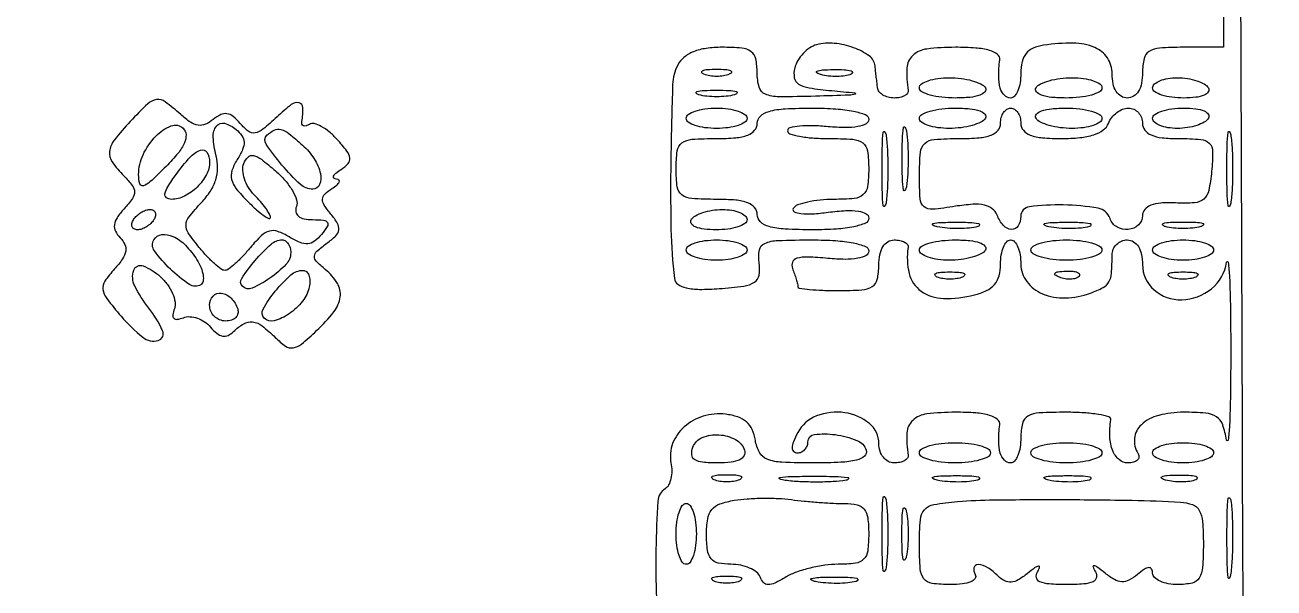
# Model space of a CAD drawing. Extents: x 23 to 255, y 40 to 184.
# Drawn here: x 84.92 to 95.34, y 161.9 to 166.59 of the extents above; entities that cross this region are included whole.
import ezdxf

# ---------------------------------------------------------------- set-up
doc = ezdxf.new("R2010")
doc.units = 0
doc.header["$MEASUREMENT"] = 0

msp = doc.modelspace()

# ---------------------------------------------------------------- linework, layer by layer
for points in [[(207.919475, 175.632891, 0.000007), (191.762556, 175.634099, 0.00002), (173.0434, 175.634494, 0.000013), (151.49745, 175.633531), (95.9364, 175.6296), (95.9364, 167.4234), (95.9364, 159.2172)], [(95.69618, 156.092772, 0.000016), (95.717608, 153.083264, 0.196413)], [(95.746477, 161.700108, 0.000177), (95.72845, 163.643763, 0.000183), (95.706066, 165.883646, 0.000178), (95.681864, 168.1425, 0.001636), (95.658171, 169.794553, 0.988867), (95.645104, 169.794469, 0.00195), (95.643508, 167.978635, 0.00017), (95.659018, 163.3626, 0.000318), (95.676122, 159.418744, 0.000529)], [(95.08733, 161.415864, -0.001005), (95.077295, 163.21455), (95.061066, 167.7618)], [(94.9212, 167.040313), (94.9212, 166.4082), (94.5828, 166.4082, 0.016149), (94.386397, 166.401855, 0.124134), (94.29939, 166.373831, 0.201266), (94.257239, 166.314156, 0.05449), (94.2444, 166.1967, -0.04716), (94.236056, 166.10843, -0.088208), (94.21056, 166.0416, -0.118484), (94.16995, 166.000244, -0.140575), (94.1175, 165.9852, -0.13808), (94.065776, 165.999762, -0.115567), (94.025061, 166.039956, -0.089077), (93.999176, 166.104012, -0.051633), (93.9906, 166.186838, 0.145899), (93.951066, 166.319438, 0.150126), (93.845725, 166.40696, 0.097698), (93.668435, 166.442983, 0.038776), (93.41955, 166.425074, 0.063955), (93.331397, 166.400003, 0.121497), (93.272876, 166.355825, 0.115968), (93.239951, 166.287918, 0.055193), (93.2292, 166.190816, -0.039255), (93.223009, 166.112082, -0.058415), (93.204349, 166.0456, -0.076815), (93.176982, 166.000322, -0.221993), (93.1446, 165.9852, -0.205926), (93.092206, 166.007734, -0.120416), (93.057758, 166.068069, -0.072238), (93.044306, 166.167213, -0.029953), (93.053685, 166.30245, 0.26628), (93.034624, 166.348644, 0.095553), (92.968728, 166.381987, 0.05201), (92.853596, 166.402222, 0.017515), (92.683009, 166.4082, 0.02957), (92.444867, 166.394104, 0.156492), (92.327507, 166.340464, 0.197989), (92.278532, 166.236622, 0.051641), (92.288582, 166.04865, -0.204797), (92.282477, 166.024482, -0.105904), (92.25838, 166.003838, -0.075993), (92.219548, 165.989855, -0.048526), (92.1717, 165.9852, -0.063837), (92.122396, 165.991521, -0.0743), (92.07897, 166.010051, -0.086036), (92.047887, 166.037496, -0.138752), (92.034225, 166.0698, -0.001401), (92.029416, 166.109171, -0.000738), (92.02365, 166.158108, -0.000734), (92.017893, 166.208244, -0.001131), (92.013075, 166.251624, 0.211992), (91.964152, 166.335865, 0.069381), (91.834414, 166.404785, 0.063528), (91.672869, 166.441401, 0.088174), (91.525223, 166.429581, 0.083923), (91.468018, 166.403812, 0.056274), (91.413175, 166.357326, 0.055071), (91.368808, 166.298382, 0.069967), (91.342598, 166.235599, 0.107844), (91.339265, 166.154195, 0.215437), (91.37482, 166.102037, 0.099497), (91.463663, 166.069632, 0.015131), (91.652026, 166.046701, -0.003057), (91.845268, 166.027898, -0.803515), (91.846405, 166.017961, -0.074179), (91.799052, 166.009204, -0.001103), (91.51605, 165.99998, -0.007481), (91.209698, 165.995258, -0.096483), (91.097917, 166.016979, -0.232913), (91.046218, 166.074883, -0.067896), (91.0296, 166.1967, 0.050525), (91.017944, 166.311756, 0.188131), (90.979138, 166.371789, 0.135166), (90.900656, 166.401002, 0.02191), (90.736477, 166.4082, 0.034647), (90.604059, 166.399013, 0.060633), (90.497973, 166.370832, 0.075633), (90.418801, 166.324258, 0.102849), (90.366631, 166.26015, 0.111612), (90.324233, 166.098041, 0.004545), (90.30938, 165.489883, 0.008588), (90.31049, 164.889137, 0.025561), (90.339323, 164.478686, 0.213923), (90.368033, 164.431085, 0.096182), (90.436285, 164.401031, 0.055196), (90.548217, 164.388358, 0.018674), (90.71235, 164.394086, 0.014262), (90.917667, 164.414841, 0.112169), (91.007009, 164.447725, 0.214296), (91.0448, 164.506361, 0.072241), (91.045432, 164.61045, -0.084113), (91.048595, 164.717035, -0.246945), (91.093429, 164.772285, -0.093645), (91.201672, 164.796279, -0.00785), (91.489582, 164.8008, -0.015562), (91.684005, 164.794747, -0.033474), (91.832579, 164.775449, -0.042298), (91.933284, 164.746421, -0.310874), (91.9602, 164.707314, -0.281348), (91.937696, 164.670486, -0.074202), (91.869411, 164.64743, -0.047552), (91.762521, 164.638595, -0.02063), (91.619939, 164.646277, 0.013658), (91.450478, 164.657778, 0.078309), (91.361302, 164.647401, 0.227908), (91.324767, 164.615337, 0.194584), (91.323839, 164.563644, -0.009367), (91.340746, 164.51699, -0.010865), (91.355028, 164.471974, -0.009965), (91.365492, 164.433499, -0.061484), (91.368, 164.413181, 0.372458), (91.380178, 164.399101, 0.010115), (91.467405, 164.388193, 0.016236), (91.576653, 164.380346, 0.00981), (91.7064, 164.3778, 0.016149), (91.902803, 164.384145, 0.124134), (91.98981, 164.412169, 0.201266), (92.031961, 164.471844, 0.05449), (92.0448, 164.5893, -0.04716), (92.053144, 164.67757, -0.088208), (92.07864, 164.7444, -0.118484), (92.11925, 164.785756, -0.140575), (92.1717, 164.8008, -0.048526), (92.219548, 164.796145, -0.075993), (92.25838, 164.782162, -0.105904), (92.282477, 164.761518, -0.204797), (92.288582, 164.73735, 0.100417), (92.298039, 164.520392, 0.178169), (92.397299, 164.374165, 0.150923), (92.582715, 164.312265, 0.067234), (92.841305, 164.341254, 0.050503), (92.943475, 164.378182, 0.104989), (93.010252, 164.429682, 0.112718), (93.047498, 164.501202, 0.064), (93.06, 164.598471, -0.039913), (93.066194, 164.675943, -0.059187), (93.084851, 164.741366, -0.077842), (93.112226, 164.785874, -0.219427), (93.1446, 164.8008, -0.219427), (93.176974, 164.785874, -0.077842), (93.204349, 164.741366, -0.059187), (93.223006, 164.675943, -0.039913), (93.2292, 164.598471, 0.164992), (93.278458, 164.45326, 0.131249), (93.410423, 164.351744, 0.106172), (93.601045, 164.316435, 0.08166), (93.809366, 164.356792, 0.031451), (93.915938, 164.404026, 0.143856), (93.964231, 164.450464, 0.113905), (93.985602, 164.521463, 0.016389), (93.9906, 164.6739, -0.099038), (94.000288, 164.72233, -0.097945), (94.027877, 164.763523, -0.097945), (94.06907, 164.791112, -0.099038), (94.1175, 164.8008, -0.139121), (94.16954, 164.786035, -0.116855), (94.210208, 164.74535, -0.088745), (94.235924, 164.680121, -0.049666), (94.2444, 164.595001, 0.217119), (94.340703, 164.383681, 0.188015), (94.571788, 164.300921, 0.166275), (94.819764, 164.393503, 0.185237), (94.945595, 164.614491, -0.86507), (94.958724, 164.614401, -0.022702), (94.97021, 164.490157, -0.008372), (94.978062, 164.228938, -0.003326), (94.980448, 163.8702, -0.003361), (94.978038, 163.511684, -0.008533), (94.970096, 163.25143, -0.023978), (94.958461, 163.129996, -0.862917), (94.945205, 163.12995, 0.046183), (94.913384, 163.258509, 0.166723), (94.862033, 163.323948, 0.123653), (94.771302, 163.354922, 0.020734), (94.586232, 163.3626, 0.062243), (94.379467, 163.33676, 0.123311), (94.234874, 163.258886, 0.183618), (94.177446, 163.14532, 0.166147), (94.206818, 163.016566, -0.158514), (94.213932, 162.987393, -0.191218), (94.201669, 162.962209, -0.126632), (94.169583, 162.945181, -0.059057), (94.122493, 162.9396, -0.180926), (94.048855, 162.967148, -0.120305), (93.99625, 163.041559, -0.084845), (93.972086, 163.156831, -0.048526), (93.980582, 163.29915, 0.380531), (93.964641, 163.323985, 0.025863), (93.875826, 163.343962, 0.026697), (93.755158, 163.35804, 0.015692), (93.6099, 163.3626, 0.012699), (93.383182, 163.356841, 0.114574), (93.28842, 163.3297, 0.210352), (93.243211, 163.270112, 0.058662), (93.2292, 163.1511, -0.038131), (93.223014, 163.070108, -0.057076), (93.204349, 163.001728, -0.074992), (93.176996, 162.955068, -0.226478), (93.1446, 162.9396, -0.205926), (93.092206, 162.962134, -0.120416), (93.057758, 163.022469, -0.072238), (93.044306, 163.121613, -0.029953), (93.053685, 163.25685, 0.26628), (93.034624, 163.303044, 0.095553), (92.968728, 163.336387, 0.05201), (92.853596, 163.356622, 0.017515), (92.683009, 163.3626, 0.02957), (92.444867, 163.348504, 0.156492), (92.327507, 163.294864, 0.197989), (92.278532, 163.191022, 0.051641), (92.288582, 163.00305, -0.204797), (92.282477, 162.978882, -0.105904), (92.25838, 162.958238, -0.075993), (92.219548, 162.944255, -0.048526), (92.1717, 162.9396, -0.125389), (92.123304, 162.951931, -0.100779), (92.082077, 162.986644, -0.090193), (92.054368, 163.038569, -0.077727), (92.0448, 163.099749, 0.223254), (91.965278, 163.26897, 0.139568), (91.761177, 163.358857, 0.126527), (91.524898, 163.331752, 0.180283), (91.368, 163.1934, 0.0247), (91.331903, 163.117123, 0.094032), (91.321223, 163.065781, 0.214004), (91.333782, 163.036409, 0.188457), (91.365023, 163.0242, 0.102118), (91.398442, 163.031097, 0.098618), (91.426874, 163.050702, 0.09719), (91.445924, 163.079984, 0.096042), (91.4526, 163.114419, -0.378725), (91.508107, 163.17719, -0.065986), (91.679995, 163.175624, -0.058139), (91.861506, 163.127913, -0.223708), (91.939576, 163.04535, -0.309653), (91.925606, 162.997366, -0.112142), (91.858799, 162.96397, -0.048159), (91.726727, 162.944824, -0.011931), (91.507834, 162.9396, -0.010249), (91.23549, 162.945183, -0.081967), (91.112948, 162.970606, -0.177061), (91.048665, 163.02683, -0.090397), (91.014334, 163.12995, 0.071661), (90.988709, 163.217688, 0.107636), (90.941151, 163.28134, 0.098228), (90.867865, 163.323188, 0.051941), (90.765286, 163.346043, 0.102122), (90.57975, 163.329655, 0.109576), (90.421105, 163.240932, 0.119828), (90.324453, 163.100886, 0.139855), (90.310349, 162.940385, -0.047939), (90.316724, 162.873083, -0.053783), (90.309661, 162.808431, -0.061183), (90.29111, 162.755736, -0.140034), (90.263, 162.724886, 0.243048), (90.200611, 162.620893, 0.012581), (90.185142, 162.217871, 0.011311), (90.188941, 161.814524, 0.40486)]]:
    msp.add_lwpolyline(points, format="xyb")
for points in [[(90.79695, 166.182971, -0.057986), (90.748727, 166.169745, -0.037979), (90.6912, 166.165369, -0.037979), (90.633673, 166.169745, -0.057986), (90.58545, 166.182971, -0.174857), (90.567736, 166.198815, -0.447206), (90.572892, 166.213107, -0.078554), (90.615784, 166.223003, -0.017491), (90.6912, 166.225642, -0.017491), (90.766616, 166.223003, -0.078554), (90.809508, 166.213107, -0.447206), (90.814664, 166.198815, -0.174857)], [(91.81376, 166.183508, -0.06278), (91.763174, 166.170101, -0.030339), (91.696249, 166.165206, -0.029507), (91.624899, 166.168537, -0.037336), (91.55996, 166.180373, -0.087174), (91.527332, 166.195291, -0.597527), (91.528816, 166.208837, -0.080377), (91.57373, 166.219072, -0.012823), (91.6641, 166.222507, -0.014395), (91.755478, 166.221005, -0.052471), (91.812755, 166.212344, -0.333666), (91.823656, 166.198635, -0.31318)], [(92.9331, 166.0698, -0.336396), (92.929881, 166.03617, -0.125298), (92.88756, 166.00862, -0.059005), (92.80335, 165.990681, -0.023007), (92.684293, 165.9852, -0.02657), (92.568919, 165.991335, -0.04194), (92.471646, 166.010051, -0.051215), (92.40304, 166.037156, -0.280045), (92.3832, 166.0698, -0.251914), (92.400681, 166.102295, -0.064068), (92.456287, 166.129549, -0.049716), (92.536697, 166.148241, -0.032276), (92.632007, 166.1544, -0.031397), (92.731085, 166.148172, -0.037109), (92.823086, 166.129549, -0.040338), (92.89637, 166.10242, -0.146547)], [(93.906, 166.0698, -0.280045), (93.88616, 166.037156, -0.051215), (93.817554, 166.010051, -0.04194), (93.720281, 165.991335, -0.02657), (93.604907, 165.9852, -0.023007), (93.48585, 165.990681, -0.059005), (93.40164, 166.00862, -0.125298), (93.359319, 166.03617, -0.336396), (93.3561, 166.0698, -0.146547), (93.39283, 166.10242, -0.040338), (93.466114, 166.129549, -0.037109), (93.558115, 166.148172, -0.031397), (93.657193, 166.1544, -0.032276), (93.752503, 166.148241, -0.049716), (93.832913, 166.129549, -0.064068), (93.888519, 166.102295, -0.251914)], [(94.7943, 166.0698, -0.297719), (94.793466, 166.036656, -0.145541), (94.759105, 166.008991, -0.069343), (94.688017, 165.990813, -0.027979), (94.587793, 165.9852, -0.031003), (94.48865, 165.991353, -0.048032), (94.40502, 166.010051, -0.061379), (94.346971, 166.037277, -0.257909), (94.329, 166.0698, -0.222681), (94.344175, 166.102184, -0.076538), (94.389661, 166.129549, -0.058208), (94.456431, 166.14821, -0.039081), (94.535507, 166.1544, -0.037634), (94.618388, 166.148153, -0.041396), (94.696712, 166.129549, -0.045439), (94.759896, 166.102329, -0.130646)], [(90.83925, 166.011483, -0.039571), (90.771801, 165.999452, -0.024357), (90.6912, 165.995524, -0.024357), (90.610599, 165.999452, -0.039571), (90.54315, 166.011483, -0.161593), (90.521227, 166.025722, -0.542911), (90.525569, 166.038808, -0.052887), (90.585282, 166.047828, -0.011065), (90.6912, 166.050173, -0.011065), (90.797118, 166.047828, -0.052887), (90.856831, 166.038808, -0.542911), (90.861173, 166.025722, -0.161593)], [(85.799147, 165.789397, 0.021701), (85.665429, 165.634076, 0.138707), (85.626159, 165.539012, 0.183392), (85.648205, 165.451456, 0.044024), (85.746112, 165.334602, -0.031143), (85.815979, 165.255444, -0.165654), (85.834555, 165.201659, -0.15843), (85.816837, 165.146354, -0.027827), (85.747267, 165.06031, 0.036044), (85.688709, 164.985403, 0.116097), (85.66656, 164.926608, 0.151889), (85.675789, 164.87359, 0.078053), (85.715876, 164.818564, -0.089581), (85.754752, 164.762549, -0.153647), (85.761672, 164.706629, -0.107389), (85.73492, 164.642597, -0.031474), (85.668112, 164.558726, 0.035492), (85.58755, 164.455905, 0.184809), (85.571547, 164.386987, 0.129667), (85.603165, 164.311197, 0.014312), (85.722672, 164.163938, 0.044438), (85.903619, 163.987912, 0.245933), (86.03243, 163.961734, 0.459871), (86.069495, 164.043209, 0.057912), (85.954173, 164.230957, -0.051567), (85.836559, 164.417113, -0.204767), (85.829092, 164.549187, -0.425624), (85.907123, 164.583896, -0.087546), (86.049582, 164.494399, -0.050664), (86.108797, 164.42876, -0.055163), (86.151672, 164.354317, -0.062216), (86.172914, 164.282622, -0.133329), (86.167124, 164.225669, 0.054258), (86.153869, 164.175437, 0.240958), (86.163273, 164.147371, 0.236849), (86.191727, 164.138274, 0.052732), (86.242555, 164.151852, -0.10612), (86.296848, 164.160333, -0.069902), (86.359073, 164.147974, -0.065641), (86.419449, 164.117553, -0.070176), (86.468349, 164.073086, 0.048744), (86.520591, 164.021336, 0.123576), (86.568647, 163.998868, 0.154256), (86.614708, 164.004173, 0.091413), (86.660655, 164.035815, -0.063306), (86.745944, 164.101865, -0.169787), (86.820218, 164.116623, -0.130525), (86.90044, 164.082725, -0.031513), (87.009545, 163.986569, 0.04321), (87.095353, 163.914436, 0.196678), (87.157684, 163.900218, 0.132272), (87.227045, 163.931789, 0.016008), (87.353988, 164.043616, 0.037809), (87.497321, 164.20027, 0.131808), (87.550658, 164.325257, 0.17618), (87.526873, 164.438205, 0.08061), (87.426461, 164.55334, -0.026628), (87.352542, 164.621648, -0.210214), (87.336606, 164.664347, -0.199382), (87.356925, 164.706325, -0.023759), (87.439014, 164.772555, 0.035777), (87.513497, 164.83566, 0.165679), (87.538592, 164.885309, 0.171048), (87.527755, 164.938993, 0.0387), (87.473243, 165.016104, -0.029251), (87.417412, 165.092, -0.15526), (87.403944, 165.141101, -0.194053), (87.422694, 165.182673, -0.049936), (87.48184, 165.228952, 0.030341), (87.523222, 165.258798, 0.113205), (87.54277, 165.283994, 0.334206), (87.539271, 165.300354, 0.172798), (87.5187, 165.3084, -0.179273), (87.498436, 165.316621, -0.331392), (87.49524, 165.333183, -0.109975), (87.515464, 165.358792, -0.029829), (87.557636, 165.389131, 0.064804), (87.61647, 165.438028, 0.222778), (87.631209, 165.484113, 0.133248), (87.60737, 165.541492, 0.019215), (87.52518, 165.63964, 0.035386), (87.459929, 165.702218, 0.048999), (87.392864, 165.74769, 0.059351), (87.333654, 165.771294, 0.206449), (87.293797, 165.765417, -0.06156), (87.265745, 165.75253, -0.16608), (87.244112, 165.752996, -0.234561), (87.231965, 165.765793, -0.118182), (87.230522, 165.788562, 0.045485), (87.240082, 165.906195, 0.357342), (87.207385, 165.945314, 0.215463), (87.142927, 165.929795, 0.023378), (87.023798, 165.827929, -0.01665), (86.906158, 165.724565, -0.127521), (86.839991, 165.693905, -0.210561), (86.783907, 165.707321, -0.057113), (86.716473, 165.771925, 0.045062), (86.657355, 165.831353, 0.138602), (86.6061, 165.854395, 0.152616), (86.553486, 165.846128, 0.058562), (86.490688, 165.805367, -0.071977), (86.42568, 165.765598, -0.140087), (86.365838, 165.75796, -0.110804), (86.301463, 165.783087, -0.035698), (86.220302, 165.846624, 0.023628), (86.090734, 165.953195, 0.196503), (86.018591, 165.971847, 0.157753), (85.945471, 165.936708, 0.013926)], [(91.9602, 165.807114, -0.280733), (91.937775, 165.770322, -0.074408), (91.869792, 165.747226, -0.04774), (91.763442, 165.738319, -0.020808), (91.6218, 165.7459, 0.018125), (91.492063, 165.753541, 0.030261), (91.382805, 165.749396, 0.031602), (91.30237, 165.736283, 0.349806), (91.2834, 165.712486, 0.325612), (91.302071, 165.686855, 0.029992), (91.382805, 165.666095, 0.029671), (91.492085, 165.651542, 0.018271), (91.6218, 165.6468, -0.015744), (91.828086, 165.640303, -0.14616), (91.91085, 165.609787, -0.200505), (91.949986, 165.543227, -0.033956), (91.9602, 165.393, -0.031897), (91.950828, 165.246247, -0.183574), (91.914791, 165.178789, -0.158351), (91.83971, 165.146785, -0.022216), (91.669093, 165.1392, 0.024396), (91.554169, 165.133589, 0.031235), (91.449601, 165.116713, 0.032417), (91.36701, 165.092312, 0.167835), (91.330674, 165.062648, 0.449898), (91.338555, 165.036426, 0.081847), (91.394019, 165.021078, 0.041899), (91.491914, 165.018837, 0.018119), (91.621781, 165.031487, -0.018708), (91.769781, 165.045727, -0.051596), (91.874317, 165.041062, -0.091191), (91.937837, 165.019336, -0.271208), (91.9602, 164.981139, -0.303451), (91.933107, 164.940608, -0.047383), (91.836259, 164.910902, -0.035275), (91.690164, 164.891444, -0.015473), (91.4949, 164.8854, -0.01212), (91.262425, 164.891036, -0.054498), (91.1283, 164.912318, -0.118311), (91.056397, 164.951765, -0.211442), (91.0296, 165.0123, 0.176579), (91.00848, 165.070238, 0.128937), (90.95205, 165.110119, 0.069535), (90.85094, 165.132721, 0.020272), (90.6912, 165.1392, -0.015744), (90.484914, 165.145697, -0.14616), (90.40215, 165.176212, -0.200505), (90.363014, 165.242773, -0.033956), (90.3528, 165.393, -0.033956), (90.363014, 165.543227, -0.200505), (90.40215, 165.609787, -0.14616), (90.484914, 165.640303, -0.015744), (90.6912, 165.6468, 0.020272), (90.85094, 165.653279, 0.069535), (90.95205, 165.675881, 0.128937), (91.00848, 165.715762, 0.176579), (91.0296, 165.7737, -0.211442), (91.056397, 165.834235, -0.118311), (91.1283, 165.873682, -0.054498), (91.262425, 165.894964, -0.01212), (91.4949, 165.9006, -0.015812), (91.6868, 165.89453, -0.033772), (91.833782, 165.875201, -0.042728), (91.93345, 165.846143, -0.309805)], [(90.945, 165.816, -0.254951), (90.927271, 165.783491, -0.06271), (90.870446, 165.756251, -0.048861), (90.788427, 165.737556, -0.031626), (90.6912, 165.7314, -0.031626), (90.593973, 165.737556, -0.048861), (90.511954, 165.756251, -0.06271), (90.455129, 165.783491, -0.254951), (90.4374, 165.816, -0.254951), (90.455129, 165.848509, -0.06271), (90.511954, 165.875749, -0.048861), (90.593973, 165.894444, -0.031626), (90.6912, 165.9006, -0.031626), (90.788427, 165.894444, -0.048861), (90.870446, 165.875749, -0.06271), (90.927271, 165.848509, -0.254951)], [(92.9331, 165.816, -0.146547), (92.89637, 165.78338, -0.040338), (92.823086, 165.756251, -0.037109), (92.731085, 165.737628, -0.031397), (92.632007, 165.7314, -0.032276), (92.536697, 165.737559, -0.049716), (92.456287, 165.756251, -0.064068), (92.400681, 165.783505, -0.251914), (92.3832, 165.816, -0.280045), (92.40304, 165.848644, -0.051215), (92.471646, 165.875749, -0.04194), (92.568919, 165.894465, -0.02657), (92.684293, 165.9006, -0.023007), (92.80335, 165.895119, -0.059005), (92.88756, 165.87718, -0.125298), (92.929881, 165.84963, -0.336396)], [(93.2292, 165.7737, 0.177345), (93.250443, 165.715691, 0.128833), (93.307193, 165.67582, 0.069159), (93.409002, 165.653255, 0.020006), (93.570255, 165.6468, 0.02532), (93.72217, 165.654498, 0.053428), (93.837496, 165.678839, 0.074685), (93.917106, 165.718665, 0.148946), (93.960006, 165.7737, -0.074185), (93.98743, 165.822212, -0.064359), (94.029016, 165.863323, -0.06686), (94.07786, 165.891133, -0.096313), (94.126551, 165.9006, -0.106859), (94.171515, 165.89088, -0.099462), (94.209782, 165.863323, -0.095925), (94.235437, 165.822145, -0.091732), (94.2444, 165.7737, 0.165853), (94.263781, 165.71688, 0.129449), (94.315793, 165.676853, 0.075032), (94.407122, 165.653664, 0.024723), (94.54586, 165.6468, -0.018096), (94.731639, 165.640074, -0.180168), (94.8013, 165.60822, -0.199988), (94.829262, 165.540316, -0.022999), (94.82081, 165.37185, -0.027067), (94.796755, 165.212947, -0.163959), (94.755274, 165.14205, -0.164575), (94.679433, 165.110862, -0.027323), (94.51935, 165.109374, 0.027908), (94.397078, 165.108095, 0.075369), (94.312506, 165.089474, 0.126203), (94.2629, 165.05419, 0.177186), (94.2444, 165.003624, -0.20851), (94.210429, 164.925703, -0.16636), (94.125872, 164.888061, -0.153972), (94.030979, 164.908923, -0.183803), (93.973367, 164.9794, 0.276998), (93.873681, 165.064841, 0.036249), (93.583778, 165.092667, 0.0373), (93.30099, 165.078135, 0.377799), (93.2292, 164.996685, -0.136931), (93.207181, 164.917792, -0.2773), (93.152182, 164.888777, -0.198765), (93.083727, 164.921673, -0.091253), (93.031172, 165.007699, 0.138099), (92.9914, 165.06102, 0.112196), (92.926409, 165.090984, 0.06947), (92.827948, 165.097871, 0.023002), (92.683721, 165.081229, -0.016242), (92.490349, 165.056264, -0.204297), (92.421684, 165.078042, -0.201995), (92.389438, 165.142805, -0.015841), (92.3832, 165.339631, -0.020736), (92.391205, 165.532583, -0.189938), (92.42765, 165.606452, -0.169965), (92.506839, 165.639965, -0.01591), (92.7216, 165.6468, 0.020272), (92.88134, 165.653279, 0.069535), (92.98245, 165.675881, 0.128937), (93.03888, 165.715762, 0.176579), (93.06, 165.7737, -0.064853), (93.066319, 165.822214, -0.082425), (93.084851, 165.863323, -0.098894), (93.112337, 165.890823, -0.148195), (93.1446, 165.9006, -0.148195), (93.176863, 165.890823, -0.098894), (93.204349, 165.863323, -0.082425), (93.222881, 165.822214, -0.064853)], [(93.906, 165.816, -0.251914), (93.888519, 165.783505, -0.064068), (93.832913, 165.756251, -0.049716), (93.752503, 165.737559, -0.032276), (93.657193, 165.7314, -0.031397), (93.558115, 165.737628, -0.037109), (93.466114, 165.756251, -0.040338), (93.39283, 165.78338, -0.146547), (93.3561, 165.816, -0.336396), (93.359319, 165.84963, -0.125298), (93.40164, 165.87718, -0.059005), (93.48585, 165.895119, -0.023007), (93.604907, 165.9006, -0.02657), (93.720281, 165.894465, -0.04194), (93.817554, 165.875749, -0.051215), (93.88616, 165.848644, -0.280045)], [(94.7943, 165.816, -0.130646), (94.759896, 165.783471, -0.045439), (94.696712, 165.756251, -0.041396), (94.618388, 165.737647, -0.037634), (94.535507, 165.7314, -0.039081), (94.456431, 165.73759, -0.058208), (94.389661, 165.756251, -0.076538), (94.344175, 165.783616, -0.222681), (94.329, 165.816, -0.257909), (94.346971, 165.848523, -0.061379), (94.40502, 165.875749, -0.048032), (94.48865, 165.894447, -0.031003), (94.587793, 165.9006, -0.027979), (94.688017, 165.894987, -0.069343), (94.759105, 165.876809, -0.145541), (94.793466, 165.849144, -0.297719)], [(86.098574, 165.414919, -0.007549), (85.963886, 165.284238, -0.116372), (85.908311, 165.252159, -0.427112), (85.878591, 165.268999, -0.062071), (85.869, 165.345961, -0.110458), (85.906017, 165.511479, -0.081606), (86.012773, 165.666557, -0.105893), (86.14026, 165.752666, -0.300714), (86.240395, 165.732245, -0.185426), (86.26435, 165.678416, -0.118631), (86.251666, 165.610311, -0.068146), (86.198048, 165.524097, -0.02324)], [(86.691457, 165.47134, 0.058787), (86.648017, 165.379261, 0.143663), (86.645197, 165.305071, 0.108786), (86.683735, 165.228082, 0.026152), (86.779846, 165.121354, 0.013713), (86.852413, 165.052662, 0.028523), (86.913295, 165.004078, 0.044011), (86.955836, 164.979237, 0.549994), (86.9688, 164.987457, 0.132773), (86.960871, 165.016791, 0.022436), (86.929109, 165.066032, 0.02316), (86.885415, 165.121864, 0.018763), (86.833683, 165.177631, -0.059268), (86.785612, 165.238682, -0.057033), (86.752464, 165.310081, -0.06176), (86.738363, 165.380601, -0.110546), (86.746931, 165.438786, -0.108051), (86.782378, 165.492693, -0.256277), (86.827155, 165.505186, -0.107238), (86.892995, 165.473923, -0.014683), (87.011345, 165.376971, -0.036007), (87.090944, 165.297008, -0.045471), (87.15158, 165.212117, -0.052318), (87.186623, 165.134653, -0.17338), (87.185352, 165.079559, 0.135952), (87.181002, 165.034456, 0.18054), (87.201708, 164.999222, 0.12198), (87.248894, 164.977038, 0.049221), (87.320214, 164.97, -0.022786), (87.412346, 164.965799, -0.237867), (87.443499, 164.946347, -0.286369), (87.443087, 164.912725, -0.030676), (87.394944, 164.846889, -0.056526), (87.335264, 164.789579, -0.144477), (87.279826, 164.76838, -0.122003), (87.215616, 164.779041, -0.034884), (87.125276, 164.825739, 0.04949), (87.02999, 164.871523, 0.155143), (86.959857, 164.874413, 0.126634), (86.892253, 164.835834, 0.028368), (86.801679, 164.73735, -0.016743), (86.737699, 164.664452, -0.022258), (86.674549, 164.602915, -0.020374), (86.619046, 164.557366, -0.163039), (86.5881, 164.547, -0.163429), (86.557192, 164.55738, -0.020497), (86.501905, 164.602915, -0.022359), (86.439034, 164.664452, -0.016818), (86.375385, 164.73735, -0.020571), (86.283523, 164.85996, -0.163826), (86.264436, 164.927068, -0.158204), (86.289454, 164.99324, -0.018832), (86.393321, 165.113366, 0.043912), (86.467846, 165.208831, 0.067907), (86.512291, 165.303373, 0.073857), (86.527573, 165.400283, 0.063802), (86.515387, 165.502657, -0.046362), (86.491224, 165.659097, -0.178828), (86.519183, 165.751664, -0.309642), (86.586205, 165.774098, -0.104165), (86.682277, 165.723451, -0.067209), (86.731189, 165.670297, -0.1443), (86.748707, 165.617964, -0.114746), (86.736716, 165.55631, -0.034428)], [(87.237089, 165.591388, -0.065529), (87.333308, 165.478158, -0.086871), (87.385894, 165.353845, -0.15234), (87.378988, 165.26253, -0.30741), (87.321947, 165.2238, -0.189599), (87.218921, 165.264324, -0.029449), (87.064718, 165.425783, -0.027112), (86.932711, 165.599671, -0.359517), (86.939826, 165.674226, -0.082888), (87.000205, 165.717331, -0.183617), (87.055681, 165.722417, -0.100275), (87.123288, 165.687934, -0.016008)], [(92.105999, 165.11805, -0.108536), (92.093556, 165.08284, -0.707215), (92.081901, 165.0854, -0.025693), (92.07392, 165.195919, -0.005179), (92.071878, 165.393, -0.005179), (92.07392, 165.590081, -0.025693), (92.081901, 165.7006, -0.707215), (92.093556, 165.70316, -0.108536), (92.105999, 165.66795, -0.019375), (92.116631, 165.542762, -0.011494), (92.120074, 165.393, -0.011494), (92.116631, 165.243238, -0.019375)], [(92.274595, 165.24495, -0.124239), (92.261721, 165.21429, -0.664672), (92.249704, 165.217323, -0.03126), (92.241464, 165.310886, -0.006336), (92.239352, 165.4776, -0.006336), (92.241464, 165.644314, -0.03126), (92.249704, 165.737877, -0.664672), (92.261721, 165.74091, -0.124239), (92.274595, 165.71025, -0.023547), (92.285573, 165.604312, -0.014044), (92.289133, 165.4776, -0.014044), (92.285573, 165.350888, -0.023547)], [(94.982399, 165.11805, -0.108536), (94.969956, 165.08284, -0.707215), (94.958301, 165.0854, -0.025693), (94.95032, 165.195919, -0.005179), (94.948278, 165.393, -0.005179), (94.95032, 165.590081, -0.025693), (94.958301, 165.7006, -0.707215), (94.969956, 165.70316, -0.108536), (94.982399, 165.66795, -0.019375), (94.993031, 165.542762, -0.011494), (94.996474, 165.393, -0.011494), (94.993031, 165.243238, -0.019375)], [(86.4612, 165.45222, -0.123208), (86.434635, 165.34605, -0.07547), (86.357044, 165.242058, -0.075215), (86.25174, 165.165443, -0.120284), (86.14423, 165.1392, -0.15613), (86.10175, 165.152796, -0.290693), (86.088667, 165.185037, -0.096672), (86.112067, 165.244825, -0.01584), (86.1823, 165.348041, -0.025918), (86.297921, 165.490733, -0.120707), (86.384827, 165.5499, -0.355553), (86.438219, 165.531866, -0.141388)], [(85.9959, 164.97, -0.064269), (85.969627, 164.937638, -0.051777), (85.934122, 164.910251, -0.053414), (85.895242, 164.891621, -0.085235), (85.859014, 164.8854, -0.117858), (85.83097, 164.892104, -0.186277), (85.814624, 164.910251, -0.154201), (85.81301, 164.93765, -0.076764), (85.8267, 164.97, -0.064269), (85.852973, 165.002362, -0.051777), (85.888478, 165.029749, -0.053414), (85.927358, 165.048379, -0.085235), (85.963586, 165.0546, -0.117858), (85.99163, 165.047896, -0.186277), (86.007976, 165.029749, -0.154201), (86.00959, 165.00235, -0.076764)], [(90.945, 164.97, -0.257909), (90.927029, 164.937477, -0.061379), (90.86898, 164.910251, -0.048032), (90.78535, 164.891553, -0.031003), (90.686207, 164.8854, -0.027979), (90.585983, 164.891013, -0.069343), (90.514895, 164.909191, -0.145541), (90.480534, 164.936856, -0.297719), (90.4797, 164.97, -0.130646), (90.514104, 165.002529, -0.045439), (90.577288, 165.029749, -0.041396), (90.655612, 165.048353, -0.037634), (90.738493, 165.0546, -0.039081), (90.817569, 165.04841, -0.058208), (90.884339, 165.029749, -0.076538), (90.929825, 165.002384, -0.222681)], [(92.870636, 164.911873, -0.041951), (92.800635, 164.899699, -0.020826), (92.710568, 164.89549, -0.020511), (92.616251, 164.898884, -0.028254), (92.532236, 164.910166, -0.082665), (92.494835, 164.924028, -0.67161), (92.49651, 164.936652, -0.053901), (92.558415, 164.945903, -0.008901), (92.6793, 164.948665, -0.009782), (92.800991, 164.946898, -0.038992), (92.875095, 164.938562, -0.417468), (92.883712, 164.925688, -0.285845)], [(93.801236, 164.911873, -0.041951), (93.731235, 164.899699, -0.020826), (93.641168, 164.89549, -0.020511), (93.546851, 164.898884, -0.028254), (93.462836, 164.910166, -0.082665), (93.425435, 164.924028, -0.67161), (93.42711, 164.936652, -0.053901), (93.489015, 164.945903, -0.008901), (93.6099, 164.948665, -0.009782), (93.731591, 164.946898, -0.038992), (93.805695, 164.938562, -0.417468), (93.814312, 164.925688, -0.285845)], [(94.73085, 164.911683, -0.039571), (94.663401, 164.899652, -0.024357), (94.5828, 164.895724, -0.024357), (94.502199, 164.899652, -0.039571), (94.43475, 164.911683, -0.161593), (94.412827, 164.925922, -0.542911), (94.417169, 164.939008, -0.052887), (94.476882, 164.948028, -0.011065), (94.5828, 164.950373, -0.011065), (94.688718, 164.948028, -0.052887), (94.748431, 164.939008, -0.542911), (94.752773, 164.925922, -0.161593)], [(86.355537, 164.633888, -0.040782), (86.389535, 164.56806, -0.060353), (86.407136, 164.505596, -0.079538), (86.406903, 164.45564, -0.21676), (86.38768, 164.426948, -0.295241), (86.292695, 164.428904, -0.042547), (86.134393, 164.556867, -0.04266), (86.000536, 164.709276, -0.306322), (85.996733, 164.802148, -0.225461), (86.062941, 164.844933, -0.143142), (86.155367, 164.830572, -0.090881), (86.26011, 164.755834, -0.05293)], [(87.138, 164.69425, -0.194442), (87.098258, 164.595918, -0.048525), (86.963699, 164.481278, -0.049072), (86.815984, 164.398535, -0.30877), (86.73548, 164.41372, -0.35743), (86.728885, 164.480233, -0.029957), (86.840895, 164.628309, -0.032083), (86.974091, 164.765219, -0.185847), (87.066512, 164.8008, -0.147307), (87.093774, 164.79259, -0.099027), (87.117, 164.769501, -0.082731), (87.132658, 164.734984, -0.065288)], [(90.945, 164.7162, -0.254951), (90.927271, 164.683691, -0.06271), (90.870446, 164.656451, -0.048861), (90.788427, 164.637756, -0.031626), (90.6912, 164.6316, -0.031626), (90.593973, 164.637756, -0.048861), (90.511954, 164.656451, -0.06271), (90.455129, 164.683691, -0.254951), (90.4374, 164.7162, -0.254951), (90.455129, 164.748709, -0.06271), (90.511954, 164.775949, -0.048861), (90.593973, 164.794644, -0.031626), (90.6912, 164.8008, -0.031626), (90.788427, 164.794644, -0.048861), (90.870446, 164.775949, -0.06271), (90.927271, 164.748709, -0.254951)], [(92.9331, 164.7162, -0.146547), (92.89637, 164.68358, -0.040338), (92.823086, 164.656451, -0.037109), (92.731085, 164.637828, -0.031397), (92.632007, 164.6316, -0.032276), (92.536697, 164.637759, -0.049716), (92.456287, 164.656451, -0.064068), (92.400681, 164.683705, -0.251914), (92.3832, 164.7162, -0.280045), (92.40304, 164.748844, -0.051215), (92.471646, 164.775949, -0.04194), (92.568919, 164.794665, -0.02657), (92.684293, 164.8008, -0.023007), (92.80335, 164.795319, -0.059005), (92.88756, 164.77738, -0.125298), (92.929881, 164.74983, -0.336396)], [(93.906, 164.7162, -0.277684), (93.886365, 164.68357, -0.052312), (93.819021, 164.656451, -0.042582), (93.723358, 164.637737, -0.027026), (93.6099, 164.6316, -0.027026), (93.496442, 164.637737, -0.042582), (93.400779, 164.656451, -0.052312), (93.333435, 164.68357, -0.277684), (93.3138, 164.7162, -0.277684), (93.333435, 164.74883, -0.052312), (93.400779, 164.775949, -0.042582), (93.496442, 164.794663, -0.027026), (93.6099, 164.8008, -0.027026), (93.723358, 164.794663, -0.042582), (93.819021, 164.775949, -0.052312), (93.886365, 164.74883, -0.277684)], [(94.8366, 164.7162, -0.254951), (94.818871, 164.683691, -0.06271), (94.762046, 164.656451, -0.048861), (94.680027, 164.637756, -0.031626), (94.5828, 164.6316, -0.031626), (94.485573, 164.637756, -0.048861), (94.403554, 164.656451, -0.06271), (94.346729, 164.683691, -0.254951), (94.329, 164.7162, -0.254951), (94.346729, 164.748709, -0.06271), (94.403554, 164.775949, -0.048861), (94.485573, 164.794644, -0.031626), (94.5828, 164.8008, -0.031626), (94.680027, 164.794644, -0.048861), (94.762046, 164.775949, -0.06271), (94.818871, 164.748709, -0.254951)], [(87.292253, 164.408018, -0.12037), (87.237451, 164.289747, -0.072801), (87.124113, 164.18375, -0.083293), (87.000913, 164.12569, -0.271273), (86.916976, 164.147624, -0.338338), (86.9068, 164.223743, -0.040871), (87.008798, 164.372421, -0.041514), (87.13956, 164.508365, -0.182446), (87.241915, 164.547, -0.193186), (87.269314, 164.536004, -0.1155), (87.28875, 164.506174, -0.083076), (87.297011, 164.461217, -0.052618)], [(92.74275, 164.490971, -0.057986), (92.694527, 164.477745, -0.037979), (92.637, 164.473369, -0.037979), (92.579473, 164.477745, -0.057986), (92.53125, 164.490971, -0.174857), (92.513536, 164.506815, -0.447206), (92.518692, 164.521107, -0.078554), (92.561584, 164.531003, -0.017491), (92.637, 164.533642, -0.017491), (92.712416, 164.531003, -0.078554), (92.755308, 164.521107, -0.447206), (92.760464, 164.506815, -0.174857)], [(93.713887, 164.495888, -0.126455), (93.686229, 164.479539, -0.060344), (93.645172, 164.472842, -0.05415), (93.598003, 164.476008, -0.051402), (93.551738, 164.489209, -0.054073), (93.516487, 164.507952, -0.470617), (93.515028, 164.52337, -0.168741), (93.539711, 164.535326, -0.018894), (93.60285, 164.540321, -0.028489), (93.661747, 164.539391, -0.077125), (93.702354, 164.530024, -0.208169), (93.717797, 164.514403, -0.296942)], [(94.68855, 164.490971, -0.057986), (94.640327, 164.477745, -0.037979), (94.5828, 164.473369, -0.037979), (94.525273, 164.477745, -0.057986), (94.47705, 164.490971, -0.174857), (94.459336, 164.506815, -0.447206), (94.464492, 164.521107, -0.078554), (94.507384, 164.531003, -0.017491), (94.5828, 164.533642, -0.017491), (94.658216, 164.531003, -0.078554), (94.701108, 164.521107, -0.447206), (94.706264, 164.506815, -0.174857)], [(86.695613, 164.224462, -0.134046), (86.697726, 164.186243, -0.144529), (86.679915, 164.153511, -0.119977), (86.643819, 164.131549, -0.077096), (86.59515, 164.124, -0.099038), (86.54403, 164.134226, -0.097945), (86.500548, 164.163348, -0.097945), (86.471426, 164.20683, -0.099038), (86.4612, 164.25795, -0.190724), (86.490554, 164.332105, -0.244413), (86.558798, 164.356056, -0.165501), (86.6408, 164.314409, -0.113253)], [(90.924273, 163.04535, -0.206257), (90.920295, 163.000592, -0.159623), (90.884398, 162.96656, -0.082695), (90.811436, 162.945804, -0.028042), (90.700905, 162.9396, -0.022193), (90.573334, 162.945265, -0.119324), (90.507973, 162.967382, -0.238991), (90.483691, 163.008092, -0.10919), (90.493123, 163.070973, -0.207252), (90.571859, 163.151343, -0.112044), (90.710982, 163.174337, -0.109209), (90.849122, 163.135076, -0.191849)], [(92.9754, 163.0242, -0.277684), (92.955765, 162.99157, -0.052312), (92.888421, 162.964451, -0.042582), (92.792758, 162.945737, -0.027026), (92.6793, 162.9396, -0.027026), (92.565842, 162.945737, -0.042582), (92.470179, 162.964451, -0.052312), (92.402835, 162.99157, -0.277684), (92.3832, 163.0242, -0.277684), (92.402835, 163.05683, -0.052312), (92.470179, 163.083949, -0.042582), (92.565842, 163.102663, -0.027026), (92.6793, 163.1088, -0.027026), (92.792758, 163.102663, -0.042582), (92.888421, 163.083949, -0.052312), (92.955765, 163.05683, -0.277684)], [(93.906, 163.0242, -0.277684), (93.886365, 162.99157, -0.052312), (93.819021, 162.964451, -0.042582), (93.723358, 162.945737, -0.027026), (93.6099, 162.9396, -0.027026), (93.496442, 162.945737, -0.042582), (93.400779, 162.964451, -0.052312), (93.333435, 162.99157, -0.277684), (93.3138, 163.0242, -0.277684), (93.333435, 163.05683, -0.052312), (93.400779, 163.083949, -0.042582), (93.496442, 163.102663, -0.027026), (93.6099, 163.1088, -0.027026), (93.723358, 163.102663, -0.042582), (93.819021, 163.083949, -0.052312), (93.886365, 163.05683, -0.277684)], [(94.8366, 163.0242, -0.254951), (94.818871, 162.991691, -0.06271), (94.762046, 162.964451, -0.048861), (94.680027, 162.945756, -0.031626), (94.5828, 162.9396, -0.031626), (94.485573, 162.945756, -0.048861), (94.403554, 162.964451, -0.06271), (94.346729, 162.991691, -0.254951), (94.329, 163.0242, -0.254951), (94.346729, 163.056709, -0.06271), (94.403554, 163.083949, -0.048861), (94.485573, 163.102644, -0.031626), (94.5828, 163.1088, -0.031626), (94.680027, 163.102644, -0.048861), (94.762046, 163.083949, -0.06271), (94.818871, 163.056709, -0.254951)], [(90.88155, 162.798971, -0.057986), (90.833327, 162.785745, -0.037979), (90.7758, 162.781369, -0.037979), (90.718273, 162.785745, -0.057986), (90.67005, 162.798971, -0.174857), (90.652336, 162.814815, -0.447206), (90.657492, 162.829107, -0.078554), (90.700384, 162.839003, -0.017491), (90.7758, 162.841642, -0.017491), (90.851216, 162.839003, -0.078554), (90.894108, 162.829107, -0.447206), (90.899264, 162.814815, -0.174857)], [(91.771365, 162.794551, -0.024559), (91.663039, 162.783508, -0.012695), (91.526914, 162.77982, -0.01259), (91.38647, 162.783118, -0.018638), (91.263765, 162.793688, -0.069146), (91.216157, 162.806417, -0.756877), (91.217619, 162.818119, -0.031761), (91.313243, 162.826478, -0.005499), (91.4949, 162.828785, -0.005888), (91.67728, 162.826947, -0.025342), (91.785497, 162.819085, -0.556092), (91.791015, 162.807133, -0.212532)], [(92.870636, 162.796873, -0.041951), (92.800635, 162.784699, -0.020826), (92.710568, 162.78049, -0.020511), (92.616251, 162.783884, -0.028254), (92.532236, 162.795166, -0.082665), (92.494835, 162.809028, -0.67161), (92.49651, 162.821652, -0.053901), (92.558415, 162.830903, -0.008901), (92.6793, 162.833665, -0.009782), (92.800991, 162.831898, -0.038992), (92.875095, 162.823562, -0.417468), (92.883712, 162.810688, -0.285845)], [(93.801236, 162.796873, -0.041951), (93.731235, 162.784699, -0.020826), (93.641168, 162.78049, -0.020511), (93.546851, 162.783884, -0.028254), (93.462836, 162.795166, -0.082665), (93.425435, 162.809028, -0.67161), (93.42711, 162.821652, -0.053901), (93.489015, 162.830903, -0.008901), (93.6099, 162.833665, -0.009782), (93.731591, 162.831898, -0.038992), (93.805695, 162.823562, -0.417468), (93.814312, 162.810688, -0.285845)], [(94.69016, 162.799508, -0.06278), (94.639574, 162.786101, -0.030339), (94.572649, 162.781206, -0.029507), (94.501299, 162.784537, -0.037336), (94.43636, 162.796373, -0.087174), (94.403732, 162.811291, -0.597527), (94.405216, 162.824837, -0.080377), (94.45013, 162.835072, -0.012823), (94.5405, 162.838507, -0.014395), (94.631878, 162.837005, -0.052471), (94.689155, 162.828344, -0.333666), (94.700056, 162.814635, -0.31318)], [(90.522, 162.3474, -0.031626), (90.515844, 162.250173, -0.048861), (90.497149, 162.168154, -0.06271), (90.469909, 162.111329, -0.254951), (90.4374, 162.0936, -0.254951), (90.404891, 162.111329, -0.06271), (90.377651, 162.168154, -0.048861), (90.358956, 162.250173, -0.031626), (90.3528, 162.3474, -0.031626), (90.358956, 162.444627, -0.048861), (90.377651, 162.526646, -0.06271), (90.404891, 162.583471, -0.254951), (90.4374, 162.6012, -0.254951), (90.469909, 162.583471, -0.06271), (90.497149, 162.526646, -0.048861), (90.515844, 162.444627, -0.031626)], [(91.759275, 162.6012, -0.053959), (91.863794, 162.589888, -0.173081), (91.922306, 162.553334, -0.138177), (91.952093, 162.481892, -0.030111), (91.9602, 162.3474, -0.030751), (91.951398, 162.204416, -0.167719), (91.917804, 162.135805, -0.166927), (91.848944, 162.102342, -0.030393), (91.705252, 162.0936, 0.034829), (91.594534, 162.085878, 0.024934), (91.472583, 162.062536, 0.025319), (91.358101, 162.028422, 0.048318), (91.271199, 161.98785, -0.021008), (91.176756, 161.937312, -0.112809), (91.120255, 161.9244, -0.209739), (91.082174, 161.941109, -0.099419), (91.053797, 161.98785, 0.141837), (91.024298, 162.028372, 0.062308), (90.966692, 162.062536, 0.054557), (90.892098, 162.085761, 0.048246), (90.81105, 162.0936, -0.051339), (90.704528, 162.104566, -0.170766), (90.645173, 162.140424, -0.141586), (90.614915, 162.210467, -0.03163), (90.6066, 162.341781, -0.038238), (90.616651, 162.473016, -0.133155), (90.650825, 162.55003, -0.139151), (90.718213, 162.597318, -0.043266), (90.83925, 162.62808, -0.023863), (90.945919, 162.640368, -0.013791), (91.075006, 162.645455, -0.013763), (91.20511, 162.64341, -0.022402), (91.315125, 162.633699, 0.008898), (91.422899, 162.621247, 0.00605), (91.545924, 162.610747, 0.006097), (91.664953, 162.603495, 0.012164)], [(92.105999, 162.07245, -0.108536), (92.093556, 162.03724, -0.707215), (92.081901, 162.0398, -0.025693), (92.07392, 162.150319, -0.005179), (92.071878, 162.3474, -0.005179), (92.07392, 162.544481, -0.025693), (92.081901, 162.655, -0.707215), (92.093556, 162.65756, -0.108536), (92.105999, 162.62235, -0.019375), (92.116631, 162.497162, -0.011494), (92.120074, 162.3474, -0.011494), (92.116631, 162.197638, -0.019375)], [(92.273705, 162.15705, -0.142433), (92.260275, 162.130822, -0.611425), (92.247812, 162.134446, -0.039503), (92.239247, 162.211068, -0.008087), (92.237042, 162.3474, -0.008087), (92.239247, 162.483732, -0.039503), (92.247812, 162.560354, -0.611425), (92.260275, 162.563978, -0.142433), (92.273705, 162.53775, -0.029693), (92.285119, 162.45106, -0.017887), (92.288829, 162.3474, -0.017887), (92.285119, 162.24374, -0.029693)], [(94.56165, 162.612533, -0.073226), (94.662231, 162.591551, -0.182102), (94.718245, 162.5432, -0.107357), (94.745368, 162.450463, -0.017663), (94.752, 162.2628, -0.016149), (94.745655, 162.066397, -0.124134), (94.717631, 161.97939, -0.201266), (94.657956, 161.937239, -0.05449), (94.5405, 161.9244, -0.042958), (94.459531, 161.931369, -0.062651), (94.391128, 161.952294, -0.082217), (94.344793, 161.983055, -0.208094), (94.329, 162.019359, 0.122183), (94.320401, 162.054022, 0.300026), (94.298429, 162.066069, 0.128583), (94.260577, 162.052798, 0.024942), (94.2021, 162.009, -0.05068), (94.131172, 161.961361, -0.133311), (94.071964, 161.947802, -0.121957), (94.010695, 161.965597, -0.039054), (93.93206, 162.019791, 0.00972), (93.867366, 162.070216, 0.129017), (93.839595, 162.081502, 0.575929), (93.831774, 162.071322, 0.037782), (93.852453, 162.03015, -0.19314), (93.860097, 161.982609, -0.238759), (93.831866, 161.948467, -0.085799), (93.753726, 161.929348, -0.017197), (93.6099, 161.9244, -0.017197), (93.466074, 161.929348, -0.085799), (93.387934, 161.948467, -0.238759), (93.359703, 161.982609, -0.19314), (93.367347, 162.03015, 0.049001), (93.385312, 162.068008, 0.570862), (93.376889, 162.078166, 0.120053), (93.347229, 162.0657, 0.011232), (93.284154, 162.016815, -0.037124), (93.207869, 161.963774, -0.112249), (93.147966, 161.944599, -0.142921), (93.094418, 161.955324, -0.076094), (93.039495, 161.995665, 0.056605), (92.952553, 162.064872, 0.122994), (92.871953, 162.091088, 0.37701), (92.838362, 162.06548, 0.190233), (92.8485, 162.009, -0.297719), (92.847666, 161.975856, -0.145541), (92.813305, 161.948191, -0.069343), (92.742217, 161.930013, -0.027979), (92.641993, 161.9244, -0.032048), (92.488144, 161.934271, -0.198138), (92.420772, 161.972789, -0.149882), (92.389824, 162.054346, -0.016284), (92.3832, 162.257693, -0.018555), (92.390925, 162.465783, -0.163629), (92.426148, 162.549421, -0.171987), (92.503924, 162.592637, -0.020993), (92.70045, 162.617243, -0.018003), (93.007174, 162.631539, -0.003276), (93.576364, 162.633828, -0.003697), (94.15742, 162.628061, -0.010538)], [(94.982941, 162.032037, -0.062969), (94.970603, 161.979281, -0.78507), (94.959224, 161.980605, -0.026082), (94.95115, 162.09309, -0.004587), (94.948961, 162.3051, -0.004873), (94.950789, 162.517826, -0.021409), (94.95846, 162.643129, -0.613017), (94.970074, 162.647593, -0.180442), (94.982259, 162.624237, -0.02012), (94.992935, 162.496775, -0.010546), (94.996476, 162.33764, -0.010474), (94.993239, 162.174119, -0.015806)], [(90.88155, 161.952971, -0.057986), (90.833327, 161.939745, -0.037979), (90.7758, 161.935369, -0.037979), (90.718273, 161.939745, -0.057986), (90.67005, 161.952971, -0.174857), (90.652336, 161.968815, -0.447206), (90.657492, 161.983107, -0.078554), (90.700384, 161.993003, -0.017491), (90.7758, 161.995642, -0.017491), (90.851216, 161.993003, -0.078554), (90.894108, 161.983107, -0.447206), (90.899264, 161.968815, -0.174857)], [(91.855436, 161.950873, -0.041951), (91.785435, 161.938699, -0.020826), (91.695368, 161.93449, -0.020511), (91.601051, 161.937884, -0.028254), (91.517036, 161.949166, -0.082665), (91.479635, 161.963028, -0.67161), (91.48131, 161.975652, -0.053901), (91.543215, 161.984903, -0.008901), (91.6641, 161.987665, -0.009782), (91.785791, 161.985898, -0.038992), (91.859895, 161.977562, -0.417468), (91.868512, 161.964688, -0.285845)]]:
    msp.add_lwpolyline(points, format="xyb", close=True)

doc.saveas('drawing.dxf')
